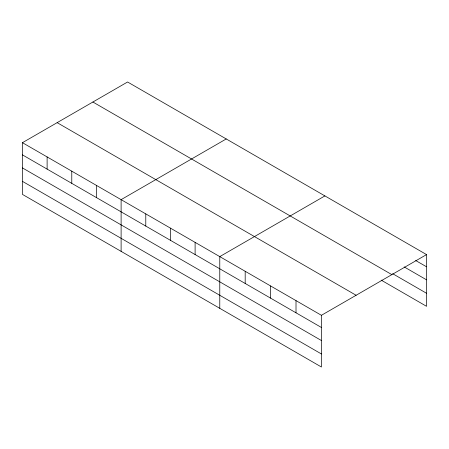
<?xml version="1.0" encoding="UTF-8"?>
<svg xmlns="http://www.w3.org/2000/svg" width="449" height="449" viewBox="0 0 449 449"><rect width="100%" height="100%" fill="white"/><g stroke="black" fill="none" stroke-linecap="round" stroke-linejoin="round"><path stroke-width="0.67" d="M22.45 142.687L321.422 315.299L321.422 367.007L22.45 194.4L22.45 142.687L127.578 81.993L426.55 254.6L426.55 306.313L381.173 280.114M226.24 138.954L121.112 199.648L121.112 251.361M324.896 195.916L219.774 256.609L219.774 308.323M321.422 315.299L426.55 254.6M415.656 260.504L426.55 266.79M404.162 266.908L426.55 279.834M392.667 273.71L426.55 293.27M92.887 102.018L391.859 274.631M57.141 122.656L356.113 295.268M22.45 154.871L321.422 327.484M22.45 167.915L321.422 340.527M22.45 181.357L321.422 353.964M296.009 300.622L296.009 312.813M270.595 285.951L270.595 298.142M245.188 271.28L245.188 283.471M195.107 242.37L195.107 254.555M170.44 228.131L170.44 240.316M145.779 213.887L145.779 226.077M96.445 185.409L96.445 197.594M71.778 171.164L71.778 183.355M47.117 156.926L47.117 169.116"/></g></svg>
